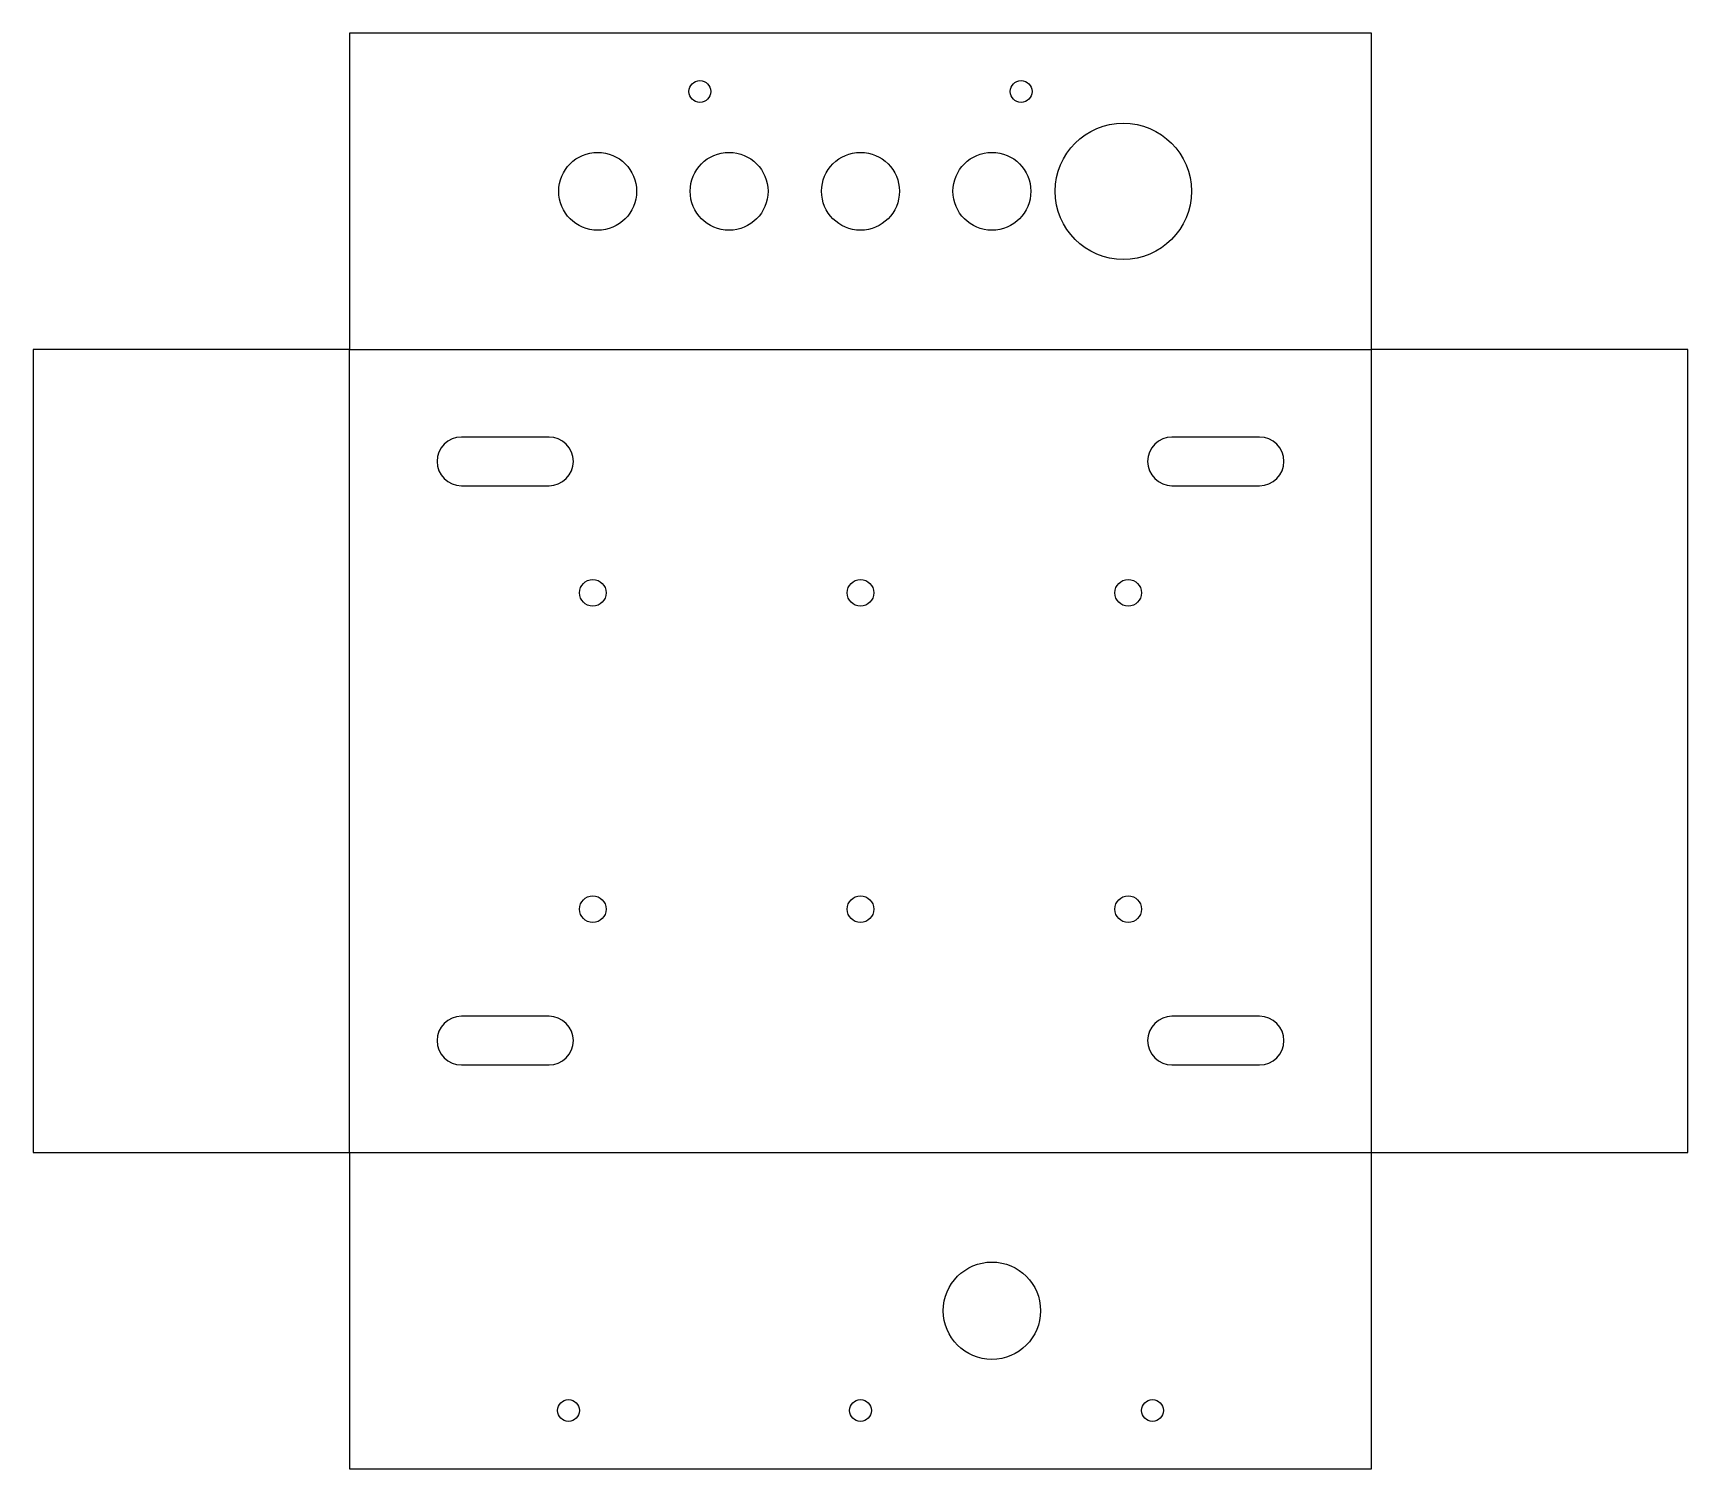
# Model space of a CAD drawing. Header units: millimetres. Extents: x 0 to 340, y 0 to 295.
import ezdxf

# ---------------------------------------------------------------- set-up
doc = ezdxf.new("R2010")
doc.units = ezdxf.units.MM

msp = doc.modelspace()

# ---------------------------------------------------------------- linework, layer by layer
at = {"layer": 'BEND'}
for p, q in [((65, 230), (275, 230)), ((65, 65), (65, 230)), ((275, 65), (275, 230)), ((65, 65), (275, 65))]:
    msp.add_line(p, q, dxfattribs=at)
at = {"layer": 'CUT'}
for p, q in [((275, 295), (65, 295)), ((65, 295), (65, 230)), ((275, 230), (275, 295)), ((65, 230), (0, 230)), ((0, 230), (0, 65)), ((340, 230), (275, 230)), ((340, 65), (340, 230)), ((85.22, 211.16), (84.46, 210.54)), ((86.09, 211.62), (85.22, 211.16)), ((87.02, 211.9), (86.09, 211.62)), ((88, 212), (87.02, 211.9)), ((106, 212), (88, 212)), ((106.98, 211.9), (106, 212)), ((107.91, 211.62), (106.98, 211.9)), ((108.78, 211.16), (107.91, 211.62)), ((109.54, 210.54), (108.78, 211.16)), ((231.22, 211.16), (230.46, 210.54)), ((232.09, 211.62), (231.22, 211.16)), ((233.02, 211.9), (232.09, 211.62)), ((234, 212), (233.02, 211.9)), ((252, 212), (234, 212)), ((252.98, 211.9), (252, 212)), ((253.91, 211.62), (252.98, 211.9)), ((254.78, 211.16), (253.91, 211.62)), ((255.54, 210.54), (254.78, 211.16)), ((83.1, 207.98), (83, 207)), ((83.38, 208.91), (83.1, 207.98)), ((83.84, 209.78), (83.38, 208.91)), ((84.46, 210.54), (83.84, 209.78)), ((110.16, 209.78), (109.54, 210.54)), ((110.62, 208.91), (110.16, 209.78)), ((110.9, 207.98), (110.62, 208.91)), ((111, 207), (110.9, 207.98)), ((229.1, 207.98), (229, 207)), ((229.38, 208.91), (229.1, 207.98)), ((229.84, 209.78), (229.38, 208.91)), ((230.46, 210.54), (229.84, 209.78)), ((256.16, 209.78), (255.54, 210.54)), ((256.62, 208.91), (256.16, 209.78)), ((256.9, 207.98), (256.62, 208.91)), ((257, 207), (256.9, 207.98)), ((83, 207), (83.1, 206.02)), ((83, 207), (83, 207)), ((83.1, 206.02), (83.38, 205.09)), ((83.38, 205.09), (83.84, 204.22)), ((83.84, 204.22), (84.46, 203.46)), ((109.54, 203.46), (110.16, 204.22)), ((110.16, 204.22), (110.62, 205.09)), ((110.62, 205.09), (110.9, 206.02)), ((110.9, 206.02), (111, 207)), ((111, 207), (111, 207)), ((229, 207), (229.1, 206.02)), ((229, 207), (229, 207)), ((229.1, 206.02), (229.38, 205.09)), ((229.38, 205.09), (229.84, 204.22)), ((229.84, 204.22), (230.46, 203.46)), ((255.54, 203.46), (256.16, 204.22)), ((256.16, 204.22), (256.62, 205.09)), ((256.62, 205.09), (256.9, 206.02)), ((256.9, 206.02), (257, 207)), ((257, 207), (257, 207)), ((84.46, 203.46), (85.22, 202.84)), ((85.22, 202.84), (86.09, 202.38)), ((86.09, 202.38), (87.02, 202.1)), ((87.02, 202.1), (88, 202)), ((88, 202), (106, 202)), ((106, 202), (106.98, 202.1)), ((106.98, 202.1), (107.91, 202.38)), ((107.91, 202.38), (108.78, 202.84)), ((108.78, 202.84), (109.54, 203.46)), ((230.46, 203.46), (231.22, 202.84)), ((231.22, 202.84), (232.09, 202.38)), ((232.09, 202.38), (233.02, 202.1)), ((233.02, 202.1), (234, 202)), ((234, 202), (252, 202)), ((252, 202), (252.98, 202.1)), ((252.98, 202.1), (253.91, 202.38)), ((253.91, 202.38), (254.78, 202.84)), ((254.78, 202.84), (255.54, 203.46)), ((85.22, 92.16), (84.46, 91.54)), ((86.09, 92.62), (85.22, 92.16)), ((87.02, 92.9), (86.09, 92.62)), ((88, 93), (87.02, 92.9)), ((106, 93), (88, 93)), ((106.98, 92.9), (106, 93)), ((107.91, 92.62), (106.98, 92.9)), ((108.78, 92.16), (107.91, 92.62)), ((109.54, 91.54), (108.78, 92.16)), ((231.22, 92.16), (230.46, 91.54)), ((232.09, 92.62), (231.22, 92.16)), ((233.02, 92.9), (232.09, 92.62)), ((234, 93), (233.02, 92.9)), ((252, 93), (234, 93)), ((252.98, 92.9), (252, 93)), ((253.91, 92.62), (252.98, 92.9)), ((254.78, 92.16), (253.91, 92.62)), ((255.54, 91.54), (254.78, 92.16)), ((83.1, 88.98), (83, 88)), ((83.38, 89.91), (83.1, 88.98)), ((83.84, 90.78), (83.38, 89.91)), ((84.46, 91.54), (83.84, 90.78)), ((110.16, 90.78), (109.54, 91.54)), ((110.62, 89.91), (110.16, 90.78)), ((110.9, 88.98), (110.62, 89.91)), ((111, 88), (110.9, 88.98)), ((229.1, 88.98), (229, 88)), ((229.38, 89.91), (229.1, 88.98)), ((229.84, 90.78), (229.38, 89.91)), ((230.46, 91.54), (229.84, 90.78)), ((256.16, 90.78), (255.54, 91.54)), ((256.62, 89.91), (256.16, 90.78)), ((256.9, 88.98), (256.62, 89.91)), ((257, 88), (256.9, 88.98)), ((83, 88), (83.1, 87.02)), ((83, 88), (83, 88)), ((83.1, 87.02), (83.38, 86.09)), ((83.38, 86.09), (83.84, 85.22)), ((83.84, 85.22), (84.46, 84.46)), ((109.54, 84.46), (110.16, 85.22)), ((110.16, 85.22), (110.62, 86.09)), ((110.62, 86.09), (110.9, 87.02)), ((110.9, 87.02), (111, 88)), ((111, 88), (111, 88)), ((229, 88), (229.1, 87.02)), ((229, 88), (229, 88)), ((229.1, 87.02), (229.38, 86.09)), ((229.38, 86.09), (229.84, 85.22)), ((229.84, 85.22), (230.46, 84.46)), ((255.54, 84.46), (256.16, 85.22)), ((256.16, 85.22), (256.62, 86.09)), ((256.62, 86.09), (256.9, 87.02)), ((256.9, 87.02), (257, 88)), ((257, 88), (257, 88)), ((84.46, 84.46), (85.22, 83.84)), ((85.22, 83.84), (86.09, 83.38)), ((86.09, 83.38), (87.02, 83.1)), ((87.02, 83.1), (88, 83)), ((88, 83), (106, 83)), ((106, 83), (106.98, 83.1)), ((106.98, 83.1), (107.91, 83.38)), ((107.91, 83.38), (108.78, 83.84)), ((108.78, 83.84), (109.54, 84.46)), ((230.46, 84.46), (231.22, 83.84)), ((231.22, 83.84), (232.09, 83.38)), ((232.09, 83.38), (233.02, 83.1)), ((233.02, 83.1), (234, 83)), ((234, 83), (252, 83)), ((252, 83), (252.98, 83.1)), ((252.98, 83.1), (253.91, 83.38)), ((253.91, 83.38), (254.78, 83.84)), ((254.78, 83.84), (255.54, 84.46)), ((0, 65), (65, 65)), ((65, 65), (65, 0)), ((275, 0), (275, 65)), ((275, 65), (340, 65)), ((65, 0), (275, 0))]:
    msp.add_line(p, q, dxfattribs=at)
for centre, radius in [((137, 283), 2.25), ((203, 283), 2.25), ((224, 262.5), 14), ((116, 262.5), 8), ((143, 262.5), 8), ((170, 262.5), 8), ((197, 262.5), 8), ((115, 180), 2.75), ((170, 180), 2.75), ((225, 180), 2.75), ((115, 115), 2.75), ((170, 115), 2.75), ((225, 115), 2.75), ((197, 32.5), 10), ((110, 12), 2.25), ((170, 12), 2.25), ((230, 12), 2.25)]:
    msp.add_circle(centre, radius, dxfattribs=at)

doc.saveas('drawing.dxf')
